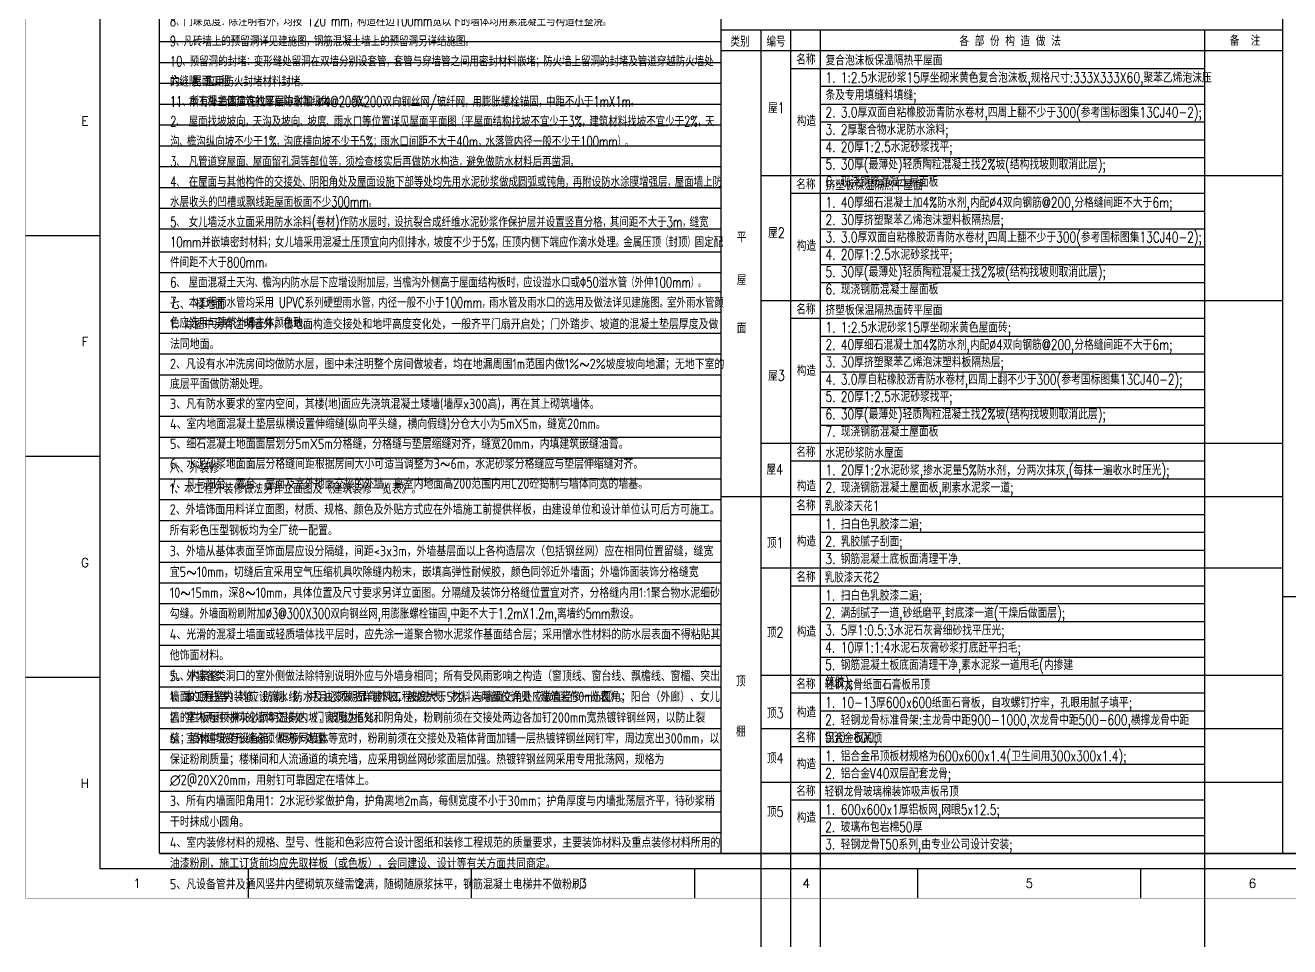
# Model space of a CAD drawing. Header units: millimetres. Extents: x 172649 to 472543, y 238332 to 449264.
# Drawn here: x 315415 to 357925, y 388208 to 419194 of the extents above; entities that cross this region are included whole.
import ezdxf
from ezdxf.enums import TextEntityAlignment as Align

# ---------------------------------------------------------------- set-up
doc = ezdxf.new("R2010")
doc.units = ezdxf.units.MM
doc.header["$LTSCALE"] = 1000
doc.layers.add('PUB_TEXT', color=7, linetype='Continuous')
doc.layers.add('工程做法表', color=251, linetype='Continuous')
doc.styles.add('BIGFONT', font='geditxt.shx', dxfattribs={"bigfont": 'hztxt.shx'})
doc.styles.add('HZ', font='geditxt.shx', dxfattribs={"width": 0.75, "bigfont": 'hzfs_1.shx'})
doc.styles.get("Standard").update_dxf_attribs({"font": 'txt', "bigfont": 'gbcbig.shx'})

# ---------------------------------------------------------------- blocks, each defined once
blk = doc.blocks.new('GEDI_WK_A11')
at = {"color": 3}
for p, q in [((25, 222.75), (0, 222.75)), ((25, 148.5), (0, 148.5)), ((25, 74.25), (0, 74.25)), ((75, 0), (75, 10)), ((150, 0), (150, 10)), ((225, 0), (225, 10)), ((300, 0), (300, 10)), ((375, 0), (375, 10))]:
    blk.add_line(p, q, dxfattribs=at)
blk.add_lwpolyline([(0, 0, 0.1, 0.1, 0), (1050, 0, 0.1, 0.1, 0), (1050, 594, 0.1, 0.1, 0), (0, 594, 0.1, 0.1, 0)], format="xyseb", close=True, dxfattribs=at)
blk.add_lwpolyline([(25, 10), (1040, 10), (1040, 584), (25, 584)], close=True, dxfattribs=at)
for s, p in [('E', (20, 259.88)), ('F', (20, 185.62)), ('G', (20, 111.38)), ('H', (20, 37.12))]:
    blk.add_text(s, height=3, dxfattribs=at).set_placement(p, align=Align.CENTER)
for s, p in [('1', (37.5, 5)), ('2', (112.5, 5)), ('3', (187.5, 5)), ('4', (262.5, 5)), ('5', (337.5, 5)), ('6', (412.5, 5))]:
    blk.add_text(s, height=3, dxfattribs=at).set_placement(p, align=Align.MIDDLE)

msp = doc.modelspace()

# ---------------------------------------------------------------- linework, layer by layer
at = {"layer": '工程做法表', "const_width": 50}
for points in [[(319919.8, 446644.2), (373848.5, 446644.2), (373848.5, 391344.2), (357685.4, 391344.2)], [(319919.8, 446644.2), (373848.5, 446644.2), (373848.5, 391344.2), (357685.4, 391344.2)], [(319924.1, 446644.2), (319924.1, 391344.2)], [(338804.7, 446644.2), (338804.7, 391344.2)], [(357685.4, 446644.2), (357685.4, 391344.2)], [(319919.8, 391344.2), (357685.4, 391344.2)]]:
    msp.add_lwpolyline(points, dxfattribs=at)
at = {"layer": '工程做法表'}
for points in [[(338804.7, 419044.2), (357685.4, 419044.2)], [(340142.7, 419044.2), (340142.7, 388207.8)], [(341142.7, 419044.2), (341142.7, 388207.8)], [(342142.7, 419044.2), (342142.7, 388207.8)], [(355058.1, 419044.2), (355058.1, 388207.8)], [(319919.8, 418644.2), (338804.7, 418644.2)], [(338804.7, 418344.2), (357685.4, 418344.2)], [(319919.8, 417944.2), (338804.7, 417944.2)], [(341142.7, 417744.2), (355058.1, 417744.2)], [(319919.8, 417244.2), (338804.7, 417244.2)], [(342142.7, 417144.2), (355058.1, 417144.2)], [(319919.8, 416544.2), (338804.7, 416544.2)], [(342142.7, 416544.2), (355058.1, 416544.2)], [(319919.8, 415844.2), (338804.7, 415844.2)], [(342142.7, 415944.2), (355058.1, 415944.2)], [(342142.7, 415344.2), (355058.1, 415344.2)], [(319919.8, 415144.2), (338804.7, 415144.2)], [(319919.8, 415144.2), (338804.7, 415144.2)], [(342142.7, 414744.2), (355058.1, 414744.2)], [(319919.8, 414444.2), (338804.7, 414444.2)], [(340142.7, 414144.2), (357685.4, 414144.2)], [(319919.8, 413744.2), (338804.7, 413744.2)], [(341142.7, 413544.2), (355058.1, 413544.2)], [(319919.8, 413044.2), (338804.7, 413044.2)], [(342142.7, 412944.2), (355058.1, 412944.2)], [(319919.8, 412344.2), (338804.7, 412344.2)], [(342142.7, 412344.2), (355058.1, 412344.2)], [(319919.8, 411579.4), (338804.7, 411579.4)], [(342142.7, 411744.2), (355058.1, 411744.2)], [(342142.7, 411144.2), (355058.1, 411144.2)], [(319919.8, 410879.4), (338804.7, 410879.4)], [(319919.8, 410244.2), (338804.7, 410244.2)], [(342142.7, 410544.2), (355058.1, 410544.2)], [(340142.7, 409944.2), (357685.4, 409944.2)], [(319919.8, 409544.2), (338804.7, 409544.2)], [(341142.7, 409344.2), (355058.1, 409344.2)], [(319919.8, 408844.2), (338804.7, 408844.2)], [(342142.7, 408744.2), (355058.1, 408744.2)], [(319919.8, 408144.2), (338804.7, 408144.2)], [(342142.7, 408144.2), (355058.1, 408144.2)], [(319919.8, 407444.2), (338804.7, 407444.2)], [(342142.7, 407544.2), (355058.1, 407544.2)], [(342142.7, 406944.2), (355058.1, 406944.2)], [(319919.8, 406744.2), (338804.7, 406744.2)], [(319919.8, 406044.2), (338804.7, 406044.2)], [(342142.7, 406344.2), (355058.1, 406344.2)], [(342142.7, 405744.2), (355058.1, 405744.2)], [(319919.8, 405344.2), (338804.7, 405344.2)], [(340142.7, 405144.2), (357685.4, 405144.2)], [(319919.8, 404644.2), (338804.7, 404644.2)], [(341142.7, 404544.2), (355058.1, 404544.2)], [(319919.8, 403944.2), (338804.7, 403944.2)], [(342142.7, 403944.2), (355058.1, 403944.2)], [(319919.8, 403244.2), (338804.7, 403244.2)], [(338804.7, 403344.2), (357685.4, 403344.2)], [(340142.7, 403344.2), (357685.4, 403344.2)], [(341142.7, 402744.2), (355058.1, 402744.2)], [(319919.8, 402544.2), (338804.7, 402544.2)], [(319919.8, 401844.2), (338804.7, 401844.2)], [(342142.7, 402144.2), (355058.1, 402144.2)], [(342142.7, 401544.2), (355058.1, 401544.2)], [(319919.8, 401144.2), (338804.7, 401144.2)], [(340142.7, 400944.2), (357685.4, 400944.2)], [(319919.8, 400444.2), (338804.7, 400444.2)], [(341142.7, 400344.2), (355058.1, 400344.2)], [(319919.8, 399744.2), (338804.7, 399744.2)], [(342142.7, 399744.2), (355058.1, 399744.2)], [(357685.4, 399980.5), (373848.5, 399980.5)], [(319919.8, 399044.2), (338804.7, 399044.2)], [(342142.7, 399144.2), (355058.1, 399144.2)], [(319919.8, 398344.2), (338804.7, 398344.2)], [(342142.7, 398544.2), (355058.1, 398544.2)], [(342142.7, 397944.2), (355058.1, 397944.2)], [(319919.8, 397644.2), (338804.7, 397644.2)], [(340142.7, 397344.2), (357685.4, 397344.2)], [(319915.6, 396944.2), (338804.7, 396944.2)], [(341142.7, 396744.2), (355058.1, 396744.2)], [(319919.8, 396244.2), (338804.7, 396244.2)], [(342142.7, 396144.2), (355058.1, 396144.2)], [(319919.8, 395544.2), (338804.7, 395544.2)], [(340142.7, 395544.2), (357685.4, 395544.2)], [(341142.7, 394944.2), (355058.1, 394944.2)], [(342142.7, 394944.2), (355058.1, 394944.2)], [(319919.8, 394844.2), (338804.7, 394844.2)], [(319919.8, 394844.2), (338804.7, 394844.2)], [(319919.8, 394144.2), (338804.7, 394144.2)], [(319919.8, 394144.2), (338804.7, 394144.2)], [(342142.7, 394344.2), (355058.1, 394344.2)], [(342142.7, 394344.2), (355058.1, 394344.2)], [(340142.7, 393744.2), (357685.4, 393744.2)], [(319919.8, 393444.2), (338804.7, 393444.2)], [(341142.7, 393144.2), (355058.1, 393144.2)], [(342142.7, 393144.2), (355058.1, 393144.2)], [(319919.8, 392744.2), (338804.7, 392744.2)], [(342142.7, 392544.2), (355058.1, 392544.2)], [(319919.8, 392044.2), (338804.7, 392044.2)], [(342142.7, 391944.2), (355058.1, 391944.2)], [(342142.7, 391944.2), (355058.1, 391944.2)], [(340142.7, 391344.2), (357685.4, 391344.2)]]:
    msp.add_lwpolyline(points, dxfattribs=at)

# ---------------------------------------------------------------- block references
at = {"xscale": 100, "yscale": 100, "zscale": 100}
msp.add_blockref('GEDI_WK_A11', (315419.8, 389838.8), dxfattribs=at)

# ---------------------------------------------------------------- texts
at = {"layer": 'PUB_TEXT', "linetype": 'Continuous', "style": 'BIGFONT', "width": 0.8}
for s, p in [('类别', (339446, 418473.3)), ('编号', (340654.3, 418473.3)), ('备  注', (356423.4, 418504)), ('名称', (341658.8, 417873.3)), ('屋1', (340668.7, 416242)), ('名称', (341658.8, 413673.3)), ('屋2', (340668.7, 412042)), ('平', (339497.5, 411894.3)), ('屋', (339497.5, 410455)), ('名称', (341658.8, 409473.3)), ('面', (339497.5, 408837.1)), ('屋3', (340668.7, 407242)), ('名称', (341658.8, 404673.3)), ('屋4', (340613.4, 404082.7)), ('名称', (341658.8, 402873.3)), ('顶1', (340628.2, 401614.5)), ('名称', (341658.8, 400473.3)), ('顶2', (340628.2, 398602.5)), ('顶', (339470, 396962.8)), ('名称', (341658.8, 396873.3)), ('顶3', (340628.2, 395890.5)), ('棚', (339470, 395274.2)), ('名称', (341658.8, 395073.3)), ('顶4', (340628.2, 394371.1)), ('名称', (341658.8, 393273.3)), ('顶5', (340628.2, 392571.1))]:
    msp.add_text(s, height=350, dxfattribs=at).set_placement(p, align=Align.CENTER)
for s, p in [('各 部 份 构 造 做 法', (346822.5, 418492.5)), ('构造', (341355.3, 415806.9)), ('构造', (341355.3, 411606.9)), ('构造', (341355.3, 407406.9)), ('构造', (341355.3, 403526.3)), ('乳胶漆天花1', (342289.8, 402854.1)), ('构造', (341355.3, 401668.3)), ('乳胶漆天花2', (342289.8, 400454.1)), ('构造', (341355.3, 398634.5)), ('轻钢龙骨纸面石膏板吊顶', (342289.8, 396854.1)), ('构造', (341355.3, 395922.5)), ('铝合金板吊顶', (342289.8, 395054.1)), ('构造', (341355.3, 394179.3)), ('轻钢龙骨玻璃棉装饰吸声板吊顶', (342289.8, 393254.1)), ('构造', (341355.3, 392379.3))]:
    msp.add_text(s, height=350, dxfattribs=at).set_placement(p)
at = {"layer": 'PUB_TEXT', "linetype": 'Continuous', "char_height": 350, "attachment_point": 1}
for s, insert, width, line_spacing_factor, style in [('{\\W0.7;五\\Fgbenor,gbcbig|c134;、\\Fgeditxt,dxt|c134;墙体工程\\P1\\Fgbenor,gbcbig|c134;、\\Fgeditxt,dxt|c134;本工程基础墙\\Fgbenor,gbcbig|c134;、\\Fgeditxt,dxt|c134;内外承重墙所用砌体与砂浆材料\\Fgbenor,gbcbig|c134;、\\Fgeditxt,dxt|c134;强度标号详结施\\Fgbenor,gbcbig|c134;；\\Fgeditxt,dxt|c134;非承重墙与其他墙\\Fgbenor,gbcbig|c134;、\\Fgeditxt,dxt|c134;柱或楼地面连接以及门窗过梁构造应符合有关墙体标准图集构造的规定\\Fgbenor,gbcbig|c134;。\\Fgeditxt,dxt|c134;\\P2\\Fgbenor,gbcbig|c134;、\\Fgeditxt,dxt|c134;门窗洞口及一般孔洞过梁及墙体抗震构造措施详见本图册建筑工程做法表\\Fgbenor,gbcbig|c134;。\\Fgeditxt,dxt|c134;\\P3\\Fgbenor,gbcbig|c134;、\\Fgeditxt,dxt|c134;本工程选用的墙体材料\\Fgbenor,gbcbig|c134;：\\Fgeditxt,dxt|c134;\\P\\C6;蒸压加气混凝土砌块,ACB A7.5 B06,砌块主要规格尺寸为600x180(240)x250mm;蒸压灰砂砖砌块,强度等级MU10,砌块主要规格尺寸为240x115x53mm\\Fgbenor,gbcbig|c134;。\\Fgeditxt,dxt|c134;\\C256;墙体的砌筑方法及施工措施应严格按国标<砌体工程施工质量验收规范>(GB50203-2011)和广东省标<非承重混凝土小型砌块砌体工程技术规程>(DBJ/T15-18-97)执行\\Fgbenor,gbcbig|c134;。\\Fgeditxt,dxt|c134;\\P4\\Fgbenor,gbcbig|c134;、\\Fgeditxt,dxt|c134;墙体砌筑用砂浆在防潮层以上用M5混合砂浆\\Fgbenor,gbcbig|c134;；\\Fgeditxt,dxt|c134;防潮层以下用M10水泥砂浆\\Fgbenor,gbcbig|c134;；\\Fgeditxt,dxt|c134;顶层砌筑砂浆强度M7.5\\Fgbenor,gbcbig|c134;。\\Fgeditxt,dxt|c134;灰砂砖\\Fgbenor,gbcbig|c134;、\\Fgeditxt,dxt|c134;加气混凝土砌块宜采用保水性强的砂浆砌筑或专用砂浆砌筑\\Fgbenor,gbcbig|c134;。\\Fgeditxt,dxt|c134;\\P5\\Fgbenor,gbcbig|c134;、\\Fgeditxt,dxt|c134;构造柱及圈梁\\Fgbenor,gbcbig|c134;：\\Fgeditxt,dxt|c134;做法详见本图册\\Fgbenor,gbcbig|c134;《\\Fgeditxt,dxt|c134;建筑工程做法表\\Fgbenor,gbcbig|c134;》。\\Fgeditxt,dxt|c134;\\P6\\Fgbenor,gbcbig|c134;、\\Fgeditxt,dxt|c134;防潮层\\Fgbenor,gbcbig|c134;：\\Fgeditxt,dxt|c134;砖墙或砌体墙身防潮层一般设于室内地面标高以下0.06m处\\Fgbenor,gbcbig|c134;；\\Fgeditxt,dxt|c134;当两相邻房间之间室内地面有高差时\\Fgbenor,gbcbig|c134;，\\Fgeditxt,dxt|c134;应在墙身内设置高低两道水平防潮层\\Fgbenor,gbcbig|c134;，\\Fgeditxt,dxt|c134;并在靠土壤一层设置垂直防潮层\\Fgbenor,gbcbig|c134;。\\Fgeditxt,dxt|c134;防潮层做法为20厚1:2.5水泥砂浆\\Fgbenor,gbcbig|c134;（\\Fgeditxt,dxt|c134;掺3%~5%防水剂\\Fgbenor,gbcbig|c134;）。\\Fgeditxt,dxt|c134;\\P7\\Fgbenor,gbcbig|c134;、\\Fgeditxt,dxt|c134;墙体定位\\Fgbenor,gbcbig|c134;：\\Fgeditxt,dxt|c134;除注明者外\\Fgbenor,gbcbig|c134;，\\Fgeditxt,dxt|c134;均按建筑轴线位于墙厚正中或柱中定位\\Fgbenor,gbcbig|c134;，\\Fgeditxt,dxt|c134;或墙与相邻柱面平齐\\Fgbenor,gbcbig|c134;。\\Fgeditxt,dxt|c134;\\P8\\Fgbenor,gbcbig|c134;、\\Fgeditxt,dxt|c134;门垛宽度\\Fgbenor,gbcbig|c134;：\\Fgeditxt,dxt|c134;除注明者外\\Fgbenor,gbcbig|c134;，\\Fgeditxt,dxt|c134;均按 \\Fgeditxt,dxt|c0;\\C6;120\\Fgeditxt,dxt|c134; \\C256;mm\\Fgbenor,gbcbig|c134;；\\Fgeditxt,dxt|c134;构造柱边100mm宽以下的墙体均用素混凝土与构造柱整浇\\Fgbenor,gbcbig|c134;。\\Fgeditxt,dxt|c134;\\P9\\Fgbenor,gbcbig|c134;、\\Fgeditxt,dxt|c134;凡砖墙上的预留洞详见建施图\\Fgbenor,gbcbig|c134;，\\Fgeditxt,dxt|c134;钢筋混凝土墙上的预留洞另详结施图\\Fgbenor,gbcbig|c134;。\\Fgeditxt,dxt|c134;\\P10\\Fgbenor,gbcbig|c134;、\\Fgeditxt,dxt|c134;预留洞的封堵\\Fgbenor,gbcbig|c134;：\\Fgeditxt,dxt|c134;变形缝处留洞在双墙分别设套管\\Fgbenor,gbcbig|c134;，\\Fgeditxt,dxt|c134;套管与穿墙管之间用密封材料嵌堵\\Fgbenor,gbcbig|c134;；\\Fgeditxt,dxt|c134;防火墙上留洞的封堵及管道穿越防火墙处的缝隙\\Fgbenor,gbcbig|c134;，\\Fgeditxt,dxt|c134;应用防火封堵材料封堵\\Fgbenor,gbcbig|c134;。\\Fgeditxt,dxt|c134;\\P11\\Fgbenor,gbcbig|c134;、\\Fgeditxt,dxt|c134;所有外墙面应在找平层中附加 ∅4@200X200双向钢丝网/玻纤网\\Fgbenor,gbcbig|c134;，\\Fgeditxt,dxt|c134;用膨胀螺栓锚固\\Fgbenor,gbcbig|c134;，\\Fgeditxt,dxt|c134;中距不小于1mX1m\\Fgbenor,gbcbig|c134;。}', (320276, 428988.7), 18528.702, 1.16, 'BIGFONT'), ('{\\W0.7;六\\Fgbenor,gbcbig|c134;、\\Fgeditxt,dxt|c134; 屋面工程\\P1\\Fgbenor,gbcbig|c134;、\\Fgeditxt,dxt|c134; 本工程主体建筑的屋面防水等级为 \\Fgbenor,gbcbig|c134;\\C6;   \\Fgeditxt,dxt|c134;\\C256; 级\\Fgbenor,gbcbig|c134;。\\Fgeditxt,dxt|c134;\\P2\\Fgbenor,gbcbig|c134;、\\Fgeditxt,dxt|c134; 屋面找坡坡向\\Fgbenor,gbcbig|c134;，\\Fgeditxt,dxt|c134;天沟及坡向\\Fgbenor,gbcbig|c134;、\\Fgeditxt,dxt|c134;坡度\\Fgbenor,gbcbig|c134;、\\Fgeditxt,dxt|c134;雨水口等位置详见屋面平面图\\Fgbenor,gbcbig|c134;（\\Fgeditxt,dxt|c134;平屋面结构找坡不宜少于3%\\Fgbenor,gbcbig|c134;，\\Fgeditxt,dxt|c134;建筑材料找坡不宜少于2%\\Fgbenor,gbcbig|c134;，\\Fgeditxt,dxt|c134;天沟\\Fgbenor,gbcbig|c134;、\\Fgeditxt,dxt|c134;檐沟纵向坡不少于1%\\Fgbenor,gbcbig|c134;，\\Fgeditxt,dxt|c134;沟底横向坡不少于5%\\Fgbenor,gbcbig|c134;；\\Fgeditxt,dxt|c134;雨水口间距不大于40m\\Fgbenor,gbcbig|c134;，\\Fgeditxt,dxt|c134;水落管内径一般不少于100mm\\Fgbenor,gbcbig|c134;）。\\Fgeditxt,dxt|c134;\\P3\\Fgbenor,gbcbig|c134;、\\Fgeditxt,dxt|c134; 凡管道穿屋面\\Fgbenor,gbcbig|c134;、\\Fgeditxt,dxt|c134;屋面留孔洞等部位等\\Fgbenor,gbcbig|c134;，\\Fgeditxt,dxt|c134;须检查核实后再做防水构造\\Fgbenor,gbcbig|c134;，\\Fgeditxt,dxt|c134;避免做防水材料后再凿洞\\Fgbenor,gbcbig|c134;。\\Fgeditxt,dxt|c134;\\P4\\Fgbenor,gbcbig|c134;、\\Fgeditxt,dxt|c134; 在屋面与其他构件的交接处\\Fgbenor,gbcbig|c134;、\\Fgeditxt,dxt|c134;阴阳角处及屋面设施下部等处均先用水泥砂浆做成圆弧或钝角\\Fgbenor,gbcbig|c134;，\\Fgeditxt,dxt|c134;再附设防水涂膜增强层\\Fgbenor,gbcbig|c134;，\\Fgeditxt,dxt|c134;屋面墙上防水层收头的凹槽或飘线距屋面板面不少300mm\\Fgbenor,gbcbig|c134;。\\Fgeditxt,dxt|c134;\\P5\\Fgbenor,gbcbig|c134;、\\Fgeditxt,dxt|c134; 女儿墙泛水立面采用防水涂料(卷材)作防水层时\\Fgbenor,gbcbig|c134;，\\Fgeditxt,dxt|c134;设抗裂合成纤维水泥砂浆作保护层并设置竖直分格\\Fgbenor,gbcbig|c134;，\\Fgeditxt,dxt|c134;其间距不大于3m\\Fgbenor,gbcbig|c134;，\\Fgeditxt,dxt|c134;缝宽10mm并嵌填密封材料\\Fgbenor,gbcbig|c134;；\\Fgeditxt,dxt|c134;女儿墙采用混凝土压顶宜向内侧排水\\Fgbenor,gbcbig|c134;，\\Fgeditxt,dxt|c134;坡度不少于5%\\Fgbenor,gbcbig|c134;，\\Fgeditxt,dxt|c134;压顶内侧下端应作滴水处理\\Fgbenor,gbcbig|c134;。\\Fgeditxt,dxt|c134;金属压顶\\Fgbenor,gbcbig|c134;（\\Fgeditxt,dxt|c134;封顶\\Fgbenor,gbcbig|c134;）\\Fgeditxt,dxt|c134;固定配件间距不大于800mm\\Fgbenor,gbcbig|c134;。\\Fgeditxt,dxt|c134; \\P6\\Fgbenor,gbcbig|c134;、\\Fgeditxt,dxt|c134; 屋面混凝土天沟\\Fgbenor,gbcbig|c134;、\\Fgeditxt,dxt|c134;檐沟内防水层下应增设附加层\\Fgbenor,gbcbig|c134;，\\Fgeditxt,dxt|c134;当檐沟外侧高于屋面结构板时\\Fgbenor,gbcbig|c134;，\\Fgeditxt,dxt|c134;应设溢水口或Φ50溢水管\\Fgbenor,gbcbig|c134;（\\Fgeditxt,dxt|c134;外伸100mm\\Fgbenor,gbcbig|c134;）。\\Fgeditxt,dxt|c134;\\P7\\Fgbenor,gbcbig|c134;、\\Fgeditxt,dxt|c134; 本工程雨水管均采用 \\C6;UPVC系列硬塑雨水管\\Fgbenor,gbcbig|c134;\\C256;，\\Fgeditxt,dxt|c134;内径一般不小于100mm\\Fgbenor,gbcbig|c134;，\\Fgeditxt,dxt|c134;雨水管及雨水口的选用及做法详见建施图\\Fgbenor,gbcbig|c134;。\\Fgeditxt,dxt|c134;室外雨水管颜色应选用与建筑外墙主体颜色致\\Fgbenor,gbcbig|c134;。}', (320284.6, 417492.8), 18587.731, 1.16, 'BIGFONT'), ('{\\Fgbenor,gbcbig|c134;\\W1;七、 楼地面\\P1、除图中另有注明者外，楼地面构造交接处和地坪高度变化处，一般齐平门扇开启处；门外踏步、坡道的混凝土垫层厚度及做法同地面。\\P2、凡设有水冲洗房间均做防水层，图中未注明整个房间做坡者，均在地漏周围1m范围内做1%\\Fgeditxt,dxt|c134;~\\Fgbenor,gbcbig|c134;2%坡度坡向地漏；无地下室的底层平面做防潮处理。\\P3、凡有防水要求的室内空间，其楼(地)面应先浇筑混凝土矮墙(墙厚x300高)，再在其上砌筑墙体。\\P4、室内地面混凝土垫层纵横设置伸缩缝(纵向平头缝，横向假缝)分仓大小为5mX5m，缝宽20mm。\\P5、细石混凝土地面面层划分5mX5m分格缝，分格缝与垫层缩缝对齐，缝宽20mm，内填建筑嵌缝油膏。\\P6、水泥砂浆地面面层分格缝间距根据房间大小可适当调整为3\\Fgeditxt,dxt|c134;~\\Fgbenor,gbcbig|c134;6m，水泥砂浆分格缝应与垫层伸缩缝对齐。\\P7、凡与阳台、露台、屋面及室外地面交接的外墙，离室内地面高200范围内用C20砼捣制与墙体同宽的墙基。}', (320280.3, 409993), 18587.731, 1.15, 'BIGFONT'), ('{\\Fgbenor,gbcbig|c134;\\W1;八、外装修\\P1、本工程外装修做法另详立面图及《建筑装修一览表》。\\P2、外墙饰面用料详立面图，材质、规格、颜色及外贴方式应在外墙施工前提供样板，由建设单位和设计单位认可后方可施工。所有彩色压型钢板均为全厂统一配置。\\P3、外墙从基体表面至饰面层应设分隔缝，间距<3x3m，外墙基层面以上各构造层次（包括钢丝网）应在相同位置留缝，缝宽宜5}~{\\Fgbenor,gbcbig|c134;\\W1;10mm，切缝后宜采用空气压缩机具吹除缝内粉末，嵌填高弹性耐候胶，颜色同邻近外墙面；外墙饰面装饰分格缝宽10}~{\\Fgbenor,gbcbig|c134;\\W1;15mm，深8}~{\\Fgbenor,gbcbig|c134;\\W1;10mm，具体位置及尺寸要求另详立面图。分隔缝及装饰分格缝位置宜对齐，分格缝内用1:1聚合物水泥细砂勾缝。\\Fgeditxt,dxt|c134;\\W0.7;外墙面粉刷附加%%C3@300X300双向钢丝网,用膨胀螺栓锚固,中距不大于1.2mX1.2m,离墙约5mm敷设\\Fgbenor,gbcbig|c134;\\W1;。\\C1;\\P\\C256;4、光滑的混凝土墙面或轻质墙体找平层时，应先涂一道聚合物水泥浆作基面结合层；采用憎水性材料的防水层表面不得粘贴其他饰面材料。\\P5、外墙各类洞口的室外侧做法除特别说明外应与外墙身相同；所有受风雨影响之构造（窗顶线、窗台线、飘檐线、窗楣、突出墙面的腰线等）均应设滴水线，并且必须明显向外坡，坡度大于5%，与墙面交角处应做直径50mm圆角；阳台（外廊）、女儿墙的栏板压顶抹灰必须明显向内坡，坡度为6%。\\P6、室外建筑变形缝必须做防水处理。}', (320271.8, 404488.7), 18528.702, 1.2, 'BIGFONT'), ('{\\Fgbenor,gbcbig|c134;\\W1;九、内装修\\P1、本工程室内装修、防潮、防水及油漆做法详建筑工程做法表，材料选用部位详见《建筑装修一览表》。\\P2、室内两种材料的墙体交接处、门窗洞边框处和阴角处，粉刷前须在交接处两边各加钉200mm宽热镀锌钢丝网，以防止裂缝；墙体中嵌有设备箱、柜等同墙体等宽时，粉刷前须在交接处及箱体背面加铺一层热镀锌钢丝网钉牢，周边宽出300mm，以保证粉刷质量；楼梯间和人流通道的填充墙，应采用钢丝网砂浆面层加强。热镀锌钢丝网采用专用批荡网，规格为∅2@20X20mm，用射钉可靠固定在墙体上。\\P3、所有内墙面阳角用1：2水泥砂浆做护角，护角离地2m高，每侧宽度不小于30mm；护角厚度与内墙批荡层齐平，待砂浆稍干时抹成小圆角。\\P4、室内装修材料的规格、型号、性能和色彩应符合设计图纸和装修工程规范的质量要求，主要装饰材料及重点装修材料所用的油漆粉刷，施工订货前均应先取样板（或色板），会同建设、设计等有关方面共同商定。\\P5、凡设备管井及通风竖井内壁砌筑灰缝需饱满，随砌随原浆抹平，钢筋混凝土电梯井不做粉刷。}', (320276, 397488.7), 18524.434, 1.2, 'HZ')]:
    msp.add_mtext(s, dxfattribs=dict(at, insert=insert, width=width, line_spacing_factor=line_spacing_factor, style=style))
at = {"layer": 'PUB_TEXT', "linetype": 'Continuous', "char_height": 350, "attachment_point": 1, "style": 'HZ'}
for s, insert, width in [('复合泡沫板保温隔热平屋面{\\fSimSun|b0|i0|c134|p2;\\P}1. 1:2.5水泥砂浆15厚坐砌米黄色复合泡沫板,规格尺寸:333X333X60,聚苯乙烯泡沫压条及专用填缝料填缝; \\P2. 3.0厚双面自粘橡胶沥青防水卷材,四周上翻不少于300(参考国标图集13CJ40-2);     \\P3. 2厚聚合物水泥防水涂料; \\P4. 20厚1:2.5水泥砂浆找平; \\P5. 30厚(最薄处)轻质陶粒混凝土找2%坡(结构找坡则取消此层); \\P6. 现浇钢筋混凝土屋面板 ', (342315.6, 418195.2), 13198.97), ('挤塑板保温隔热平屋面{\\fSimSun|b0|i0|c134|p2;\\P}1. 40厚细石混凝土加4%防水剂,内配∅4双向钢筋@200,分格缝间距不大于6m; \\P2. 30厚挤塑聚苯乙烯泡沫塑料板隔热层;     \\P3. 3.0厚双面自粘橡胶沥青防水卷材,四周上翻不少于300(参考国标图集13CJ40-2); \\P4. 20厚1:2.5水泥砂浆找平; \\P5. 30厚(最薄处)轻质陶粒混凝土找2%坡(结构找坡则取消此层); \\P6. 现浇钢筋混凝土屋面板 ', (342315.6, 413995.2), 13198.97), ('挤塑板保温隔热面砖平屋面{\\fSimSun|b0|i0|c134|p2;\\P}1. 1:2.5水泥砂浆15厚坐砌米黄色屋面砖;\\P2. 40厚细石混凝土加4%防水剂,内配∅4双向钢筋@200,分格缝间距不大于6m; \\P3. 30厚挤塑聚苯乙烯泡沫塑料板隔热层;     \\P4. 3.0厚自粘橡胶沥青防水卷材,四周上翻不少于300(参考国标图集13CJ40-2); \\P5. 20厚1:2.5水泥砂浆找平; \\P6. 30厚(最薄处)轻质陶粒混凝土找2%坡(结构找坡则取消此层); \\P7. 现浇钢筋混凝土屋面板 ', (342315.6, 409795.2), 13198.97), ('水泥砂浆防水屋面\\P1. 20厚1:2水泥砂浆,掺水泥量5%防水剂{\\fSimSun|b0|i0|c134|p2;，}分两次抹灰,(每抹一遍收水时压光);\\P2. 现浇钢筋混凝土屋面板,刷素水泥浆一道;', (342315.6, 404995.2), 12745.052), ('1. 扫白色乳胶漆二遍;\\P2. 乳胶腻子刮面;{\\fSimSun|b0|i0|c134|p2;\\P}3. 钢筋混凝土底板面清理干净.', (342311.7, 402595.2), 8336.461), ('1. 扫白色乳胶漆二遍;\\P2. 满刮腻子一道,砂纸磨平,封底漆一道(干燥后做面层);\\P3. 5厚1:0.5:3水泥石灰膏细砂找平压光;\\P4. 10厚1:1:4水泥石灰膏砂浆打底赶平扫毛;\\P5. 钢筋混凝土板底面清理干净,素水泥浆一道甩毛(内掺建筑胶);', (342311.2, 400195.2), 8336.461), ('1. 10-13厚600x600纸面石膏板{\\fSimSun|b0|i0|c134|p2;，}自攻螺钉拧牢{\\fSimSun|b0|i0|c134|p2;，}孔眼用腻子填平;\\P2. 轻钢龙骨标准骨架:主龙骨中距900-1000,次龙骨中距500-600,横撑龙骨中距500-600;', (342311.2, 396595.2), 12746.888), ('1. 铝合金吊顶板材规格为600x600x1.4(卫生间用300x300x1.4);\\P2. 铝合金V40双层配套龙骨;', (342311.2, 394795.2), 11559.456), ('1. 600x600x1厚铝板网,网眼5x12.5;\\P2. 玻璃布包岩棉50厚\\P3. 轻钢龙骨T50系列,由专业公司设计安装;', (342311.2, 392995.2), 11559.456)]:
    msp.add_mtext(s, dxfattribs=dict(at, insert=insert, width=width))

doc.saveas('drawing.dxf')
